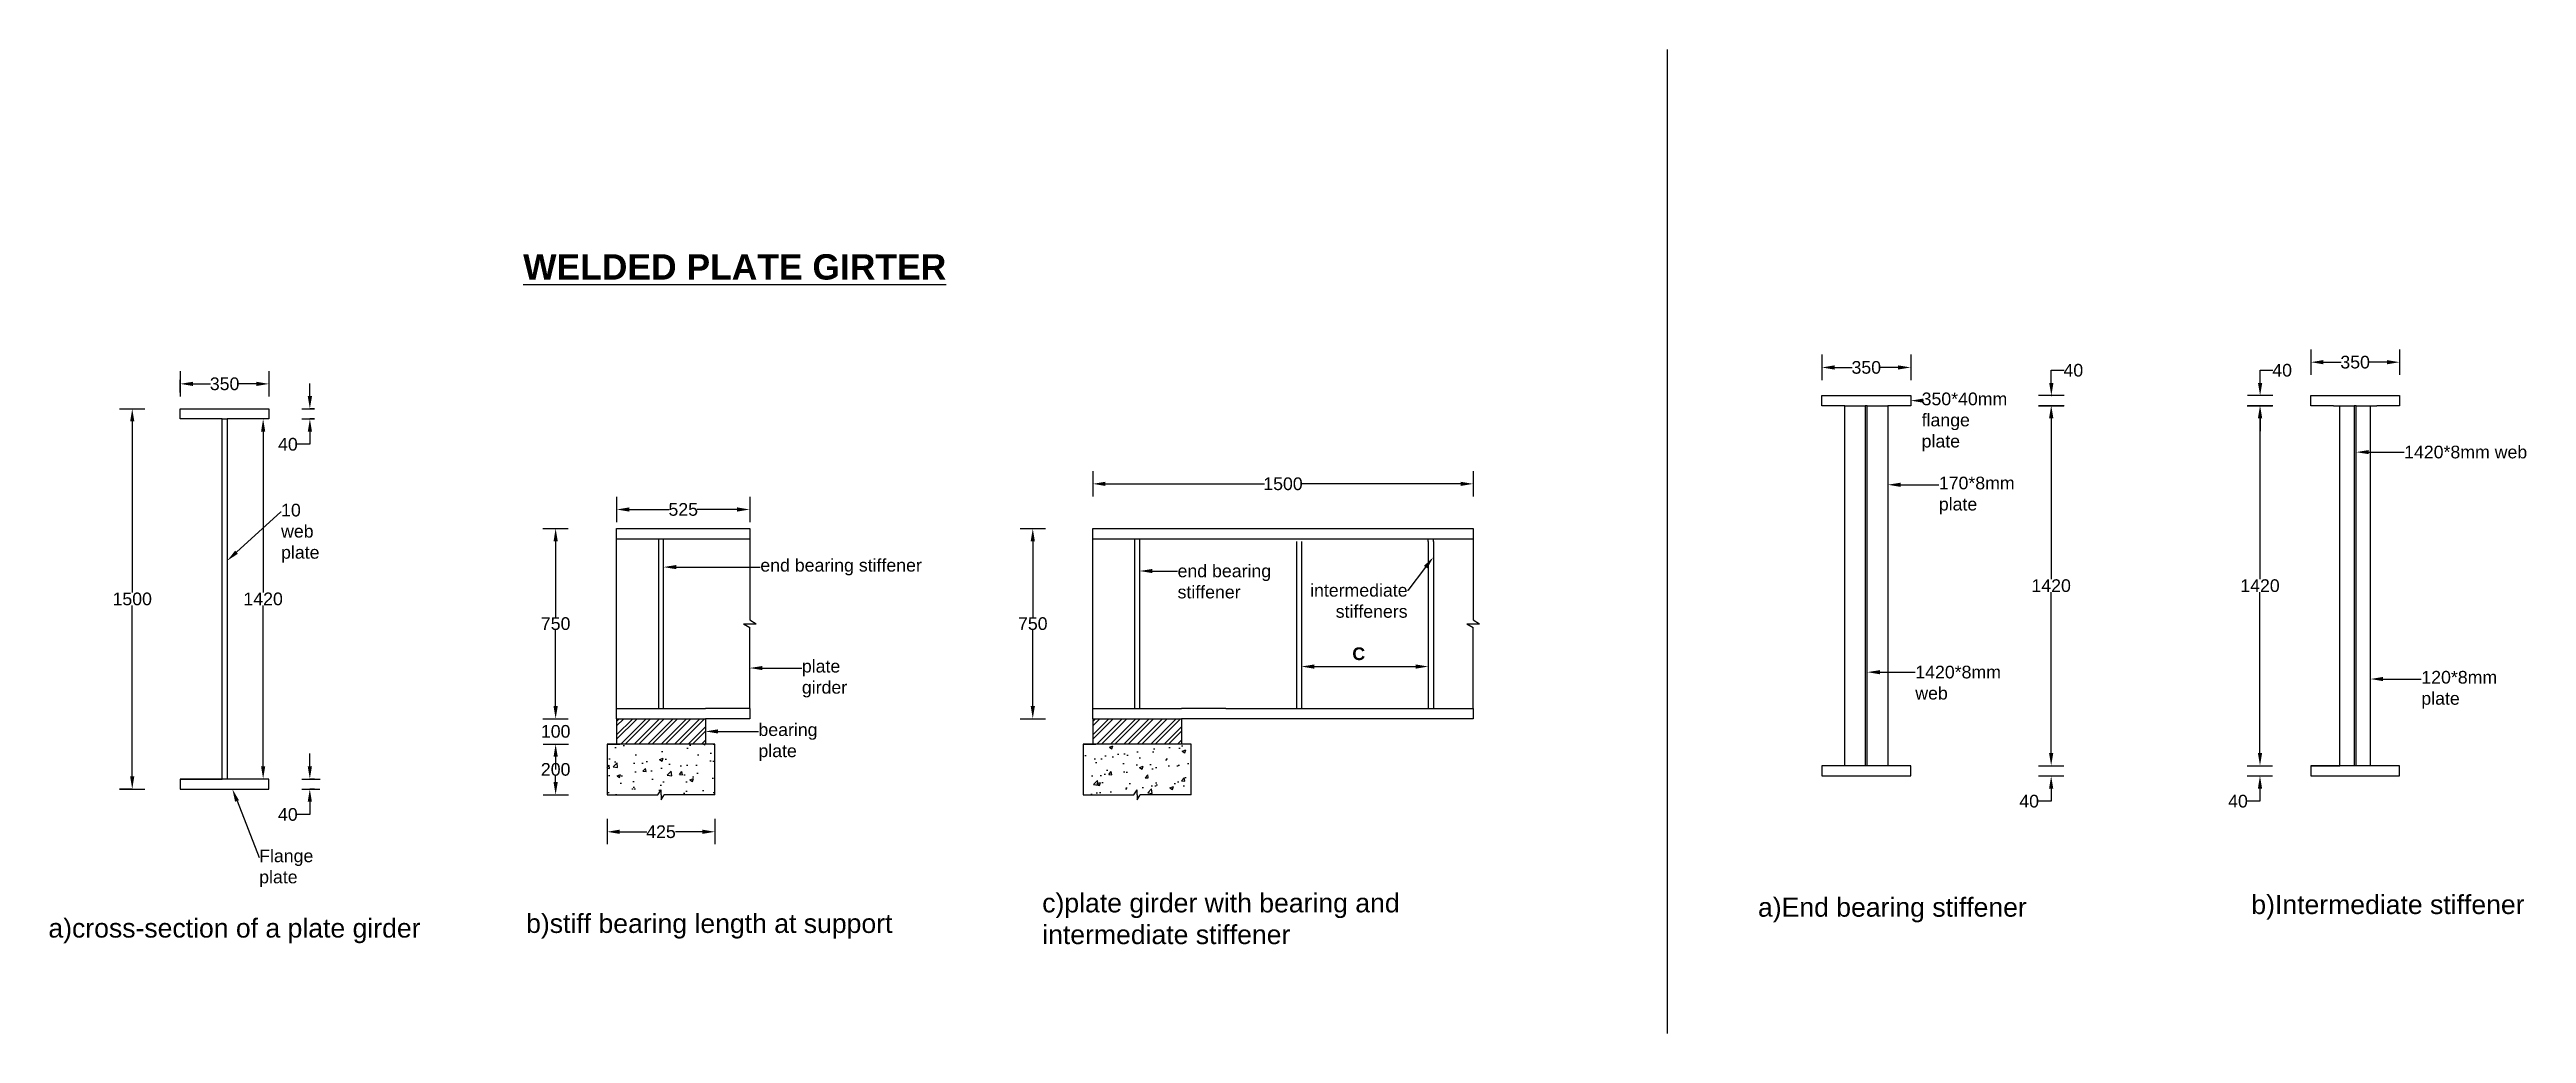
# Model space of a CAD drawing. Header units: millimetres. Extents: x 1171 to 10938, y 771 to 4652.
import ezdxf
from ezdxf import colors
from ezdxf.entities.mleader import LeaderData, LeaderLine
from ezdxf.math import Vec2, Vec3

# ---------------------------------------------------------------- set-up
doc = ezdxf.new("R2010")
doc.units = ezdxf.units.MM
doc.header["$MEASUREMENT"] = 0
doc.styles.get("Standard").update_dxf_attribs({"font": 'arial.ttf'})
doc.dimstyles.get("Standard").update_dxf_attribs({"dimtxt": 0.18, "dimasz": 0.18, "dimexe": 0.18, "dimexo": 0.0625, "dimgap": 0.09, "dimtad": 0, "dimtih": 1, "dimtoh": 1, "dimdec": 4, "dimzin": 0, "dimdsep": 46, "dimtxsty": 'Standard', "dimcen": 0.09, "dimadec": 0, "dimazin": 0, "dimtfac": 1, "dimtdec": 4, "dimtofl": 0, "dimtmove": 0, "dimatfit": 3, "dimfxl": 1, "dimtolj": 1, "dimtzin": 0, "dimarcsym": 0})

# ---------------------------------------------------------------- blocks, each defined once
blk = doc.blocks.new('*D1')
at = {"color": 0, "lineweight": -2, "transparency": 16777216}
for p, q in [((1686.5, 3333.2), (1686.5, 3333.3)), ((1736.5, 3333.1), (1806.3, 3333.1)), ((1986.5, 3333.1), (1916.8, 3333.1)), ((2036.5, 3333.2), (2036.5, 3333.3))]:
    blk.add_line(p, q, dxfattribs=at)
at = {"color": 0, "transparency": 16777216}
for points in [[(1736.5, 3341.4), (1736.5, 3324.8), (1686.5, 3333.1)], [(1986.5, 3341.4), (1986.5, 3324.8), (2036.5, 3333.1)]]:
    blk.add_solid(points, dxfattribs=at)
at = {"layer": 'Defpoints', "color": 0, "transparency": 16777216}
for p in [(1686.5, 3333.1), (2036.5, 3333.1), (2036.5, 3333.1)]:
    blk.add_point(p, dxfattribs=at)
at = {"color": 0, "transparency": 16777216, "insert": (1861.5, 3333.1), "char_height": 50, "attachment_point": 5}
blk.add_mtext('\\A1;350', dxfattribs=at)
blk = doc.blocks.new('*D2')
at = {"color": 0, "lineweight": -2, "transparency": 16777216}
for p, q in [((2197.7, 3284.7), (2197.7, 3334.7)), ((2216.1, 3234.7), (2197.5, 3234.7)), ((2216.1, 3194.7), (2197.5, 3194.7)), ((2197.7, 3144.7), (2197.7, 3094.7)), ((2197.7, 3094.7), (2147.7, 3094.7))]:
    blk.add_line(p, q, dxfattribs=at)
at = {"color": 0, "transparency": 16777216}
for points in [[(2189.4, 3284.7), (2206.1, 3284.7), (2197.7, 3234.7)], [(2189.4, 3144.7), (2206.1, 3144.7), (2197.7, 3194.7)]]:
    blk.add_solid(points, dxfattribs=at)
at = {"layer": 'Defpoints', "color": 0, "transparency": 16777216}
for p in [(2216.2, 3234.7), (2197.7, 3194.7), (2216.2, 3194.7)]:
    blk.add_point(p, dxfattribs=at)
at = {"color": 0, "transparency": 16777216, "insert": (2111, 3094.7), "char_height": 50, "attachment_point": 5}
blk.add_mtext('\\A1;40', dxfattribs=at)
blk = doc.blocks.new('*D3')
at = {"color": 0, "lineweight": -2, "transparency": 16777216}
for p, q in [((2036.5, 3194.7), (2013.2, 3194.7)), ((2013.4, 3144.7), (2013.4, 2510.3)), ((2013.4, 1824.7), (2013.4, 2459.1)), ((2036.5, 1774.7), (2013.2, 1774.7))]:
    blk.add_line(p, q, dxfattribs=at)
at = {"color": 0, "transparency": 16777216}
for points in [[(2005.1, 3144.7), (2021.7, 3144.7), (2013.4, 3194.7)], [(2005.1, 1824.7), (2021.7, 1824.7), (2013.4, 1774.7)]]:
    blk.add_solid(points, dxfattribs=at)
at = {"layer": 'Defpoints', "color": 0, "transparency": 16777216}
for p in [(2036.5, 3194.7), (2013.4, 1774.7), (2036.5, 1774.7)]:
    blk.add_point(p, dxfattribs=at)
at = {"color": 0, "transparency": 16777216, "insert": (2013.4, 2484.7), "char_height": 50, "attachment_point": 5}
blk.add_mtext('\\A1;1420', dxfattribs=at)
blk = doc.blocks.new('*D4')
at = {"color": 0, "lineweight": -2, "transparency": 16777216}
for p, q in [((1497.1, 3234.7), (1497, 3234.7)), ((1497.2, 3184.7), (1497.2, 2510.3)), ((1497.2, 1784.7), (1497.2, 2459.1)), ((1497.1, 1734.7), (1497, 1734.7))]:
    blk.add_line(p, q, dxfattribs=at)
at = {"color": 0, "transparency": 16777216}
for points in [[(1488.9, 3184.7), (1505.5, 3184.7), (1497.2, 3234.7)], [(1488.9, 1784.7), (1505.5, 1784.7), (1497.2, 1734.7)]]:
    blk.add_solid(points, dxfattribs=at)
at = {"layer": 'Defpoints', "color": 0, "transparency": 16777216}
for p in [(1497.2, 3234.7), (1497.2, 1734.7), (1497.2, 1734.7)]:
    blk.add_point(p, dxfattribs=at)
at = {"color": 0, "transparency": 16777216, "insert": (1497.2, 2484.7), "char_height": 50, "attachment_point": 5}
blk.add_mtext('\\A1;1500', dxfattribs=at)
blk = doc.blocks.new('*D5')
at = {"color": 0, "lineweight": -2, "transparency": 16777216}
for p, q in [((2197.5, 1824.7), (2197.5, 1874.7)), ((2215.9, 1774.7), (2197.3, 1774.7)), ((2215.9, 1734.7), (2197.3, 1734.7)), ((2197.5, 1684.7), (2197.5, 1634.7)), ((2197.5, 1634.7), (2147.5, 1634.7))]:
    blk.add_line(p, q, dxfattribs=at)
at = {"color": 0, "transparency": 16777216}
for points in [[(2189.1, 1824.7), (2205.8, 1824.7), (2197.5, 1774.7)], [(2189.1, 1684.7), (2205.8, 1684.7), (2197.5, 1734.7)]]:
    blk.add_solid(points, dxfattribs=at)
at = {"layer": 'Defpoints', "color": 0, "transparency": 16777216}
for p in [(2215.9, 1774.7), (2197.5, 1734.7), (2215.9, 1734.7)]:
    blk.add_point(p, dxfattribs=at)
at = {"color": 0, "transparency": 16777216, "insert": (2110.7, 1634.7), "char_height": 50, "attachment_point": 5}
blk.add_mtext('\\A1;40', dxfattribs=at)
blk = doc.blocks.new('*D6')
at = {"color": 0, "lineweight": -2, "transparency": 16777216}
for p, q in [((3407.3, 2837.7), (3407.3, 2837.8)), ((3457.3, 2837.6), (3614.3, 2837.6)), ((3882.3, 2837.6), (3725.3, 2837.6)), ((3932.3, 2837.7), (3932.3, 2837.8))]:
    blk.add_line(p, q, dxfattribs=at)
at = {"color": 0, "transparency": 16777216}
for points in [[(3457.3, 2846), (3457.3, 2829.3), (3407.3, 2837.6)], [(3882.3, 2846), (3882.3, 2829.3), (3932.3, 2837.6)]]:
    blk.add_solid(points, dxfattribs=at)
at = {"layer": 'Defpoints', "color": 0, "transparency": 16777216}
for p in [(3407.3, 2837.6), (3407.3, 2837.6), (3932.3, 2837.6)]:
    blk.add_point(p, dxfattribs=at)
at = {"color": 0, "transparency": 16777216, "insert": (3669.8, 2837.6), "char_height": 50, "attachment_point": 5}
blk.add_mtext('\\A1;525', dxfattribs=at)
blk = doc.blocks.new('*D7')
at = {"color": 0, "lineweight": -2, "transparency": 16777216}
for p, q in [((3166.8, 2762.3), (3166.7, 2762.3)), ((3166.8, 2712.3), (3166.8, 2412.9)), ((3166.8, 2062.3), (3166.8, 2361.7)), ((3166.8, 2012.3), (3166.7, 2012.3))]:
    blk.add_line(p, q, dxfattribs=at)
at = {"color": 0, "transparency": 16777216}
for points in [[(3158.5, 2712.3), (3175.2, 2712.3), (3166.8, 2762.3)], [(3158.5, 2062.3), (3175.2, 2062.3), (3166.8, 2012.3)]]:
    blk.add_solid(points, dxfattribs=at)
at = {"layer": 'Defpoints', "color": 0, "transparency": 16777216}
for p in [(3166.8, 2762.3), (3166.8, 2012.3), (3166.8, 2012.3)]:
    blk.add_point(p, dxfattribs=at)
at = {"color": 0, "transparency": 16777216, "insert": (3166.8, 2387.3), "char_height": 50, "attachment_point": 5}
blk.add_mtext('\\A1;750', dxfattribs=at)
blk = doc.blocks.new('*D9')
at = {"color": 0, "lineweight": -2, "transparency": 16777216}
for p, q in [((3166.8, 1862.3), (3166.8, 1837.9)), ((3166.9, 1912.3), (3167, 1912.3)), ((3166.8, 1762.3), (3166.8, 1786.7)), ((3166.9, 1712.3), (3167, 1712.3))]:
    blk.add_line(p, q, dxfattribs=at)
at = {"color": 0, "transparency": 16777216}
for points in [[(3158.5, 1862.3), (3175.2, 1862.3), (3166.8, 1912.3)], [(3158.5, 1762.3), (3175.2, 1762.3), (3166.8, 1712.3)]]:
    blk.add_solid(points, dxfattribs=at)
at = {"layer": 'Defpoints', "color": 0, "transparency": 16777216}
for p in [(3166.8, 1912.3), (3166.8, 1712.3), (3166.8, 1712.3)]:
    blk.add_point(p, dxfattribs=at)
at = {"color": 0, "transparency": 16777216, "insert": (3166.8, 1812.3), "char_height": 50, "attachment_point": 5}
blk.add_mtext('\\A1;200', dxfattribs=at)
blk = doc.blocks.new('*D10')
at = {"color": 0, "lineweight": -2, "transparency": 16777216}
for p, q in [((3369.8, 1566.6), (3369.8, 1566.7)), ((3419.8, 1566.5), (3525.8, 1566.5)), ((3744.8, 1566.5), (3638.8, 1566.5)), ((3794.8, 1566.6), (3794.8, 1566.7))]:
    blk.add_line(p, q, dxfattribs=at)
at = {"color": 0, "transparency": 16777216}
for points in [[(3419.8, 1574.9), (3419.8, 1558.2), (3369.8, 1566.5)], [(3744.8, 1574.9), (3744.8, 1558.2), (3794.8, 1566.5)]]:
    blk.add_solid(points, dxfattribs=at)
at = {"layer": 'Defpoints', "color": 0, "transparency": 16777216}
for p in [(3369.8, 1566.5), (3794.8, 1566.5), (3794.8, 1566.5)]:
    blk.add_point(p, dxfattribs=at)
at = {"color": 0, "transparency": 16777216, "insert": (3582.3, 1566.5), "char_height": 50, "attachment_point": 5}
blk.add_mtext('\\A1;425', dxfattribs=at)
blk = doc.blocks.new('*D11')
at = {"color": 0, "lineweight": -2, "transparency": 16777216}
for p, q in [((3166.8, 2062.3), (3166.8, 2112.3)), ((3166.8, 2012.3), (3166.7, 2012.3)), ((3166.8, 1912.3), (3166.7, 1912.3)), ((3166.8, 1862.3), (3166.8, 1812.3))]:
    blk.add_line(p, q, dxfattribs=at)
at = {"color": 0, "transparency": 16777216}
for points in [[(3158.5, 2062.3), (3175.2, 2062.3), (3166.8, 2012.3)], [(3158.5, 1862.3), (3175.2, 1862.3), (3166.8, 1912.3)]]:
    blk.add_solid(points, dxfattribs=at)
at = {"layer": 'Defpoints', "color": 0, "transparency": 16777216}
for p in [(3166.8, 2012.3), (3166.8, 1912.3), (3166.8, 1912.3)]:
    blk.add_point(p, dxfattribs=at)
at = {"color": 0, "transparency": 16777216, "insert": (3166.8, 1962.3), "char_height": 50, "attachment_point": 5}
blk.add_mtext('\\A1;100', dxfattribs=at)
blk = doc.blocks.new('*D12')
at = {"color": 0, "lineweight": -2, "transparency": 16777216}
for p, q in [((6107.8, 2218.2), (6107.8, 2218.3)), ((6157.8, 2218.2), (6557.8, 2218.2)), ((6607.8, 2218.2), (6607.8, 2218.3))]:
    blk.add_line(p, q, dxfattribs=at)
at = {"color": 0, "transparency": 16777216}
for points in [[(6157.8, 2226.5), (6157.8, 2209.8), (6107.8, 2218.2)], [(6557.8, 2226.5), (6557.8, 2209.8), (6607.8, 2218.2)]]:
    blk.add_solid(points, dxfattribs=at)
at = {"layer": 'Defpoints', "color": 0, "transparency": 16777216}
for p in [(6107.8, 2218.2), (6607.8, 2218.2), (6607.8, 2218.2)]:
    blk.add_point(p, dxfattribs=at)
at = {"color": 0, "transparency": 16777216, "insert": (6357.8, 2218.3), "char_height": 0.1, "attachment_point": 5}
blk.add_mtext('\\A1;500', dxfattribs=at)
blk = doc.blocks.new('*D13')
at = {"color": 0, "lineweight": -2, "transparency": 16777216}
for p, q in [((5284.8, 2938.8), (5284.8, 2938.9)), ((5334.8, 2938.8), (5962.4, 2938.8)), ((6734.8, 2938.8), (6107.1, 2938.8)), ((6784.8, 2938.8), (6784.8, 2938.9))]:
    blk.add_line(p, q, dxfattribs=at)
at = {"color": 0, "transparency": 16777216}
for points in [[(5334.8, 2947.1), (5334.8, 2930.4), (5284.8, 2938.8)], [(6734.8, 2947.1), (6734.8, 2930.4), (6784.8, 2938.8)]]:
    blk.add_solid(points, dxfattribs=at)
at = {"layer": 'Defpoints', "color": 0, "transparency": 16777216}
for p in [(5284.8, 2938.8), (6784.8, 2938.8), (6784.8, 2938.8)]:
    blk.add_point(p, dxfattribs=at)
at = {"color": 0, "transparency": 16777216, "insert": (6034.8, 2938.8), "char_height": 50, "attachment_point": 5}
blk.add_mtext('\\A1;1500', dxfattribs=at)
blk = doc.blocks.new('*D14')
at = {"color": 0, "lineweight": -2, "transparency": 16777216}
for p, q in [((5048.3, 2762.3), (5048.4, 2762.3)), ((5048.2, 2712.3), (5048.2, 2412.9)), ((5048.2, 2062.3), (5048.2, 2361.7)), ((5048.3, 2012.3), (5048.4, 2012.3))]:
    blk.add_line(p, q, dxfattribs=at)
at = {"color": 0, "transparency": 16777216}
for points in [[(5039.9, 2712.3), (5056.6, 2712.3), (5048.2, 2762.3)], [(5039.9, 2062.3), (5056.6, 2062.3), (5048.2, 2012.3)]]:
    blk.add_solid(points, dxfattribs=at)
at = {"layer": 'Defpoints', "color": 0, "transparency": 16777216}
for p in [(5048.2, 2762.3), (5048.2, 2012.3), (5048.2, 2012.3)]:
    blk.add_point(p, dxfattribs=at)
at = {"color": 0, "transparency": 16777216, "insert": (5048.2, 2387.3), "char_height": 50, "attachment_point": 5}
blk.add_mtext('\\A1;750', dxfattribs=at)
blk = doc.blocks.new('*D16')
at = {"color": 0, "lineweight": -2, "transparency": 16777216}
for p, q in [((8159.9, 3397.8), (8159.9, 3398)), ((8209.9, 3397.8), (8279.7, 3397.8)), ((8459.9, 3397.8), (8390.1, 3397.8)), ((8509.9, 3397.8), (8509.9, 3398))]:
    blk.add_line(p, q, dxfattribs=at)
at = {"color": 0, "transparency": 16777216}
for points in [[(8209.9, 3406.1), (8209.9, 3389.5), (8159.9, 3397.8)], [(8459.9, 3406.1), (8459.9, 3389.5), (8509.9, 3397.8)]]:
    blk.add_solid(points, dxfattribs=at)
at = {"layer": 'Defpoints', "color": 0, "transparency": 16777216}
for p in [(8159.9, 3397.8), (8509.9, 3397.8), (8509.9, 3397.8)]:
    blk.add_point(p, dxfattribs=at)
at = {"color": 0, "transparency": 16777216, "insert": (8334.9, 3397.8), "char_height": 50, "attachment_point": 5}
blk.add_mtext('\\A1;350', dxfattribs=at)
blk = doc.blocks.new('*D17')
at = {"color": 0, "lineweight": -2, "transparency": 16777216}
for p, q in [((9887.4, 3247), (9887.5, 3247)), ((9887.3, 3197), (9887.3, 2562.6)), ((9887.3, 1877), (9887.3, 2511.3)), ((9887.4, 1827), (9887.5, 1827))]:
    blk.add_line(p, q, dxfattribs=at)
at = {"color": 0, "transparency": 16777216}
for points in [[(9879, 3197), (9895.6, 3197), (9887.3, 3247)], [(9879, 1877), (9895.6, 1877), (9887.3, 1827)]]:
    blk.add_solid(points, dxfattribs=at)
at = {"layer": 'Defpoints', "color": 0, "transparency": 16777216}
for p in [(9887.3, 3247), (9887.3, 1827), (9887.3, 1827)]:
    blk.add_point(p, dxfattribs=at)
at = {"color": 0, "transparency": 16777216, "insert": (9887.3, 2537), "char_height": 50, "attachment_point": 5}
blk.add_mtext('\\A1;1420', dxfattribs=at)
blk = doc.blocks.new('*D18')
at = {"color": 0, "lineweight": -2, "transparency": 16777216}
for p, q in [((9887.3, 1877), (9887.3, 1927)), ((9887.4, 1827), (9887.5, 1827)), ((9887.4, 1787), (9887.5, 1787)), ((9887.3, 1687), (9837.3, 1687)), ((9887.3, 1737), (9887.3, 1687))]:
    blk.add_line(p, q, dxfattribs=at)
at = {"color": 0, "transparency": 16777216}
for points in [[(9879, 1877), (9895.6, 1877), (9887.3, 1827)], [(9879, 1737), (9895.6, 1737), (9887.3, 1787)]]:
    blk.add_solid(points, dxfattribs=at)
at = {"layer": 'Defpoints', "color": 0, "transparency": 16777216}
for p in [(9887.3, 1827), (9887.3, 1787), (9887.3, 1787)]:
    blk.add_point(p, dxfattribs=at)
at = {"color": 0, "transparency": 16777216, "insert": (9800.5, 1687), "char_height": 50, "attachment_point": 5}
blk.add_mtext('\\A1;40', dxfattribs=at)
blk = doc.blocks.new('*D19')
at = {"color": 0, "lineweight": -2, "transparency": 16777216}
for p, q in [((10087.5, 3418.7), (10087.5, 3418.8)), ((10137.5, 3418.6), (10207.3, 3418.6)), ((10387.5, 3418.6), (10317.7, 3418.6)), ((10437.5, 3418.7), (10437.5, 3418.8))]:
    blk.add_line(p, q, dxfattribs=at)
at = {"color": 0, "transparency": 16777216}
for points in [[(10137.5, 3427), (10137.5, 3410.3), (10087.5, 3418.6)], [(10387.5, 3427), (10387.5, 3410.3), (10437.5, 3418.6)]]:
    blk.add_solid(points, dxfattribs=at)
at = {"layer": 'Defpoints', "color": 0, "transparency": 16777216}
for p in [(10087.5, 3418.6), (10437.5, 3418.6), (10437.5, 3418.6)]:
    blk.add_point(p, dxfattribs=at)
at = {"color": 0, "transparency": 16777216, "insert": (10262.5, 3418.6), "char_height": 50, "attachment_point": 5}
blk.add_mtext('\\A1;350', dxfattribs=at)
blk = doc.blocks.new('*D20')
at = {"color": 0, "lineweight": -2, "transparency": 16777216}
for p, q in [((9887.9, 3336.6), (9887.9, 3386.6)), ((9887.9, 3386.6), (9937.9, 3386.6)), ((9887.8, 3286.6), (9887.7, 3286.6)), ((9887.8, 3246.6), (9887.7, 3246.6)), ((9887.9, 3196.6), (9887.9, 3146.6))]:
    blk.add_line(p, q, dxfattribs=at)
at = {"color": 0, "transparency": 16777216}
for points in [[(9879.5, 3336.6), (9896.2, 3336.6), (9887.9, 3286.6)], [(9879.5, 3196.6), (9896.2, 3196.6), (9887.9, 3246.6)]]:
    blk.add_solid(points, dxfattribs=at)
at = {"layer": 'Defpoints', "color": 0, "transparency": 16777216}
for p in [(9887.9, 3286.6), (9887.9, 3286.6), (9887.9, 3246.6)]:
    blk.add_point(p, dxfattribs=at)
at = {"color": 0, "transparency": 16777216, "insert": (9974.7, 3386.6), "char_height": 50, "attachment_point": 5}
blk.add_mtext('\\A1;40', dxfattribs=at)
blk = doc.blocks.new('*D22')
at = {"color": 0, "lineweight": -2, "transparency": 16777216}
for p, q in [((9064, 3247), (9064.1, 3247)), ((9063.9, 3197), (9063.9, 2562.6)), ((9063.9, 1877), (9063.9, 2511.3)), ((9064, 1827), (9064.1, 1827))]:
    blk.add_line(p, q, dxfattribs=at)
at = {"color": 0, "transparency": 16777216}
for points in [[(9055.6, 3197), (9072.2, 3197), (9063.9, 3247)], [(9055.6, 1877), (9072.2, 1877), (9063.9, 1827)]]:
    blk.add_solid(points, dxfattribs=at)
at = {"layer": 'Defpoints', "color": 0, "transparency": 16777216}
for p in [(9063.9, 3247), (9063.9, 1827), (9063.9, 1827)]:
    blk.add_point(p, dxfattribs=at)
at = {"color": 0, "transparency": 16777216, "insert": (9063.9, 2537), "char_height": 50, "attachment_point": 5}
blk.add_mtext('\\A1;1420', dxfattribs=at)
blk = doc.blocks.new('*D23')
at = {"color": 0, "lineweight": -2, "transparency": 16777216}
for p, q in [((9063.9, 1877), (9063.9, 1927)), ((9064, 1827), (9064.1, 1827)), ((9064, 1787), (9064.1, 1787)), ((9063.9, 1687), (9013.9, 1687)), ((9063.9, 1737), (9063.9, 1687))]:
    blk.add_line(p, q, dxfattribs=at)
at = {"color": 0, "transparency": 16777216}
for points in [[(9055.6, 1877), (9072.2, 1877), (9063.9, 1827)], [(9055.6, 1737), (9072.2, 1737), (9063.9, 1787)]]:
    blk.add_solid(points, dxfattribs=at)
at = {"layer": 'Defpoints', "color": 0, "transparency": 16777216}
for p in [(9063.9, 1827), (9063.9, 1787), (9063.9, 1787)]:
    blk.add_point(p, dxfattribs=at)
at = {"color": 0, "transparency": 16777216, "insert": (8977.1, 1687), "char_height": 50, "attachment_point": 5}
blk.add_mtext('\\A1;40', dxfattribs=at)
blk = doc.blocks.new('*D21')
at = {"color": 0, "lineweight": -2, "transparency": 16777216}
for p, q in [((9064.5, 3336.6), (9064.5, 3386.6)), ((9064.5, 3386.6), (9114.5, 3386.6)), ((9064.4, 3246.6), (9064.3, 3246.6)), ((9064.5, 3286.6), (9064.6, 3286.6)), ((9064.5, 3196.6), (9064.5, 3146.6))]:
    blk.add_line(p, q, dxfattribs=at)
at = {"color": 0, "transparency": 16777216}
for points in [[(9056.1, 3336.6), (9072.8, 3336.6), (9064.5, 3286.6)], [(9056.1, 3196.6), (9072.8, 3196.6), (9064.5, 3246.6)]]:
    blk.add_solid(points, dxfattribs=at)
at = {"layer": 'Defpoints', "color": 0, "transparency": 16777216}
for p in [(9064.5, 3286.6), (9064.5, 3286.6), (9064.5, 3246.6)]:
    blk.add_point(p, dxfattribs=at)
at = {"color": 0, "transparency": 16777216, "insert": (9151.3, 3386.6), "char_height": 50, "attachment_point": 5}
blk.add_mtext('\\A1;40', dxfattribs=at)

msp = doc.modelspace()

# ---------------------------------------------------------------- hatches: boundary and pattern name
h = msp.add_hatch()
h.set_pattern_fill('ANSI32', color=256, scale=100)
h.set_pattern_definition([(45, (1603.51, 1152.8), (-26.5165, 26.5165), []), (45, (1621.187, 1152.8), (-26.5165, 26.5165), [])])
h.paths.add_polyline_path([(3407.3, 2012.3), (3407.3, 1912.3), (3757.3, 1912.3), (3757.3, 2012.3)])
h = msp.add_hatch()
h.set_pattern_fill('ANSI32', color=256, scale=100)
h.set_pattern_definition([(45, (3480.97, 1152.8), (-26.5165, 26.5165), []), (45, (3498.65, 1152.8), (-26.5165, 26.5165), [])])
h.paths.add_polyline_path([(5284.8, 2012.3), (5284.8, 1912.3), (5634.8, 1912.3), (5634.8, 2012.3)])
h = msp.add_hatch()
h.set_pattern_fill('AR-CONC', color=256, scale=20)
h.set_pattern_definition([(50, (456.72, 0), (143.452, -12.5504), [15, -165]), (355, (456.72, 0), (-27.7503, 150.4384), [12, -132]), (100.4514, (468.67, -1.05), (115.7018, 137.888), [12.748, -140.2284]), (46.1842, (456.72, 40), (213.448, -33.104), [22.5, -247.5]), (96.6356, (474.5, 37.24), (186.932, 194.824), [19.122, -210.343]), (351.184, (456.72, 40), (186.932, 194.824), [18, -198]), (21, (476.72, 30), (119.3814, -80.5238), [15, -165]), (326, (476.72, 30), (48.663, 145.03), [12, -132]), (71.4514, (486.67, 23.29), (168.0445, 64.5062), [12.748, -140.2284]), (37.5, (456.72, 0), (2.43197, 66.57877), [0, -130.4, 0, -134, 0, -132.5]), (7.5, (456.72, 0), (52.6139, 78.8823), [0, -76.4, 0, -127.4, 0, -50.5]), (327.5, (412.12, 0), (106.7645, -4.51097), [0, -50, 0, -156, 0, -207]), (317.5, (392.12, 0), (116.6372, 20.021), [0, -65, 0, -103.6, 0, -147])])
h.paths.add_polyline_path([(3369.8, 1912.3), (3369.8, 1712.3), (3569.8, 1712.3), (3582.3, 1732.3), (3582.3, 1712.3), (3582.3, 1692.3), (3594.8, 1712.3), (3794.8, 1712.3), (3794.8, 1912.3)])
h.paths.add_polyline_path([(5247.3, 1712.3), (5447.3, 1712.3), (5459.8, 1732.3), (5459.8, 1712.3), (5459.8, 1692.3), (5472.3, 1712.3), (5672.3, 1712.3), (5672.3, 1912.3), (5247.3, 1912.3)])

# ---------------------------------------------------------------- linework, layer by layer
for p, q in [((7550.1, 4651.8), (7550.1, 771.1)), ((8159.9, 3448.3), (8159.9, 3348.3)), ((8509.9, 3448.3), (8509.9, 3348.3)), ((10087.5, 3468.8), (10087.5, 3368.8)), ((10437.5, 3468.8), (10437.5, 3368.8)), ((1686.5, 3383.3), (1686.5, 3283.3)), ((1686.5, 3298.7), (1686.5, 3348.7)), ((2036.5, 3383.3), (2036.5, 3283.3)), ((1447.2, 3234.7), (1547.2, 3234.7)), ((1686.5, 3194.7), (1686.5, 3234.7)), ((1686.5, 3234.7), (2036.5, 3234.7)), ((2036.5, 3234.7), (2036.5, 3194.7)), ((2165.9, 3234.7), (2215.9, 3234.7)), ((8159.9, 3247), (8159.9, 3287)), ((8159.9, 3287), (8509.9, 3287)), ((8249.9, 3247), (8159.9, 3247)), ((8249.9, 1827), (8249.9, 3247)), ((8249.9, 3247), (8330.9, 3247)), ((8338.9, 3247), (8330.9, 3247)), ((8330.9, 3247), (8330.9, 1827)), ((8338.9, 1827), (8338.9, 3247)), ((8338.9, 3247), (8419.9, 3247)), ((8509.9, 3247), (8419.9, 3247)), ((8419.9, 3247), (8419.9, 1827)), ((8509.9, 3287), (8509.9, 3247)), ((9013.9, 3247), (9113.9, 3247)), ((9114.5, 3286.6), (9014.5, 3286.6)), ((9114.5, 3246.6), (9014.5, 3246.6)), ((9837.3, 3247), (9937.3, 3247)), ((9937.9, 3286.6), (9837.9, 3286.6)), ((9937.9, 3246.6), (9837.9, 3246.6)), ((10087.5, 3247), (10087.5, 3287)), ((10087.5, 3287), (10437.5, 3287)), ((10177.5, 3247), (10087.5, 3247)), ((10177.5, 3247), (10202.5, 3247)), ((10202.5, 3247), (10258.5, 3247)), ((10202.5, 1827), (10202.5, 3247)), ((10266.5, 3247), (10258.5, 3247)), ((10258.5, 3247), (10258.5, 1827)), ((10266.5, 1827), (10266.5, 3247)), ((10266.5, 3247), (10347.5, 3247)), ((10322.5, 1827), (10322.5, 3247)), ((10437.5, 3247), (10347.5, 3247)), ((10437.5, 3287), (10437.5, 3247)), ((1851.5, 3194.7), (1686.5, 3194.7)), ((1851.5, 1774.7), (1851.5, 3194.7)), ((1851.5, 3194.7), (1871.5, 3194.7)), ((2036.5, 3194.7), (1871.5, 3194.7)), ((1871.5, 3194.7), (1871.5, 1774.7)), ((2166.2, 3194.7), (2216.2, 3194.7)), ((5284.8, 2989.3), (5284.8, 2889.3)), ((6784.8, 2989.3), (6784.8, 2889.3)), ((3407.3, 2888.2), (3407.3, 2788.2)), ((3932.3, 2888.2), (3932.3, 2788.2)), ((3116.8, 2762.3), (3216.8, 2762.3)), ((3407.3, 2012.3), (3407.3, 2762.3)), ((3407.3, 2762.3), (3932.3, 2762.3)), ((3932.3, 2762.3), (3932.3, 2722.3)), ((3932.3, 2762.3), (3932.3, 2722.3)), ((4998.2, 2762.3), (5098.2, 2762.3)), ((5284.8, 2012.3), (5284.8, 2762.3)), ((5284.8, 2762.3), (6784.8, 2762.3)), ((6784.8, 2762.3), (6784.8, 2722.3)), ((3407.3, 2722.3), (3932.3, 2722.3)), ((3407.3, 2722.3), (3572.3, 2722.3)), ((3572.3, 2722.3), (3572.3, 2052.3)), ((3592.3, 2052.3), (3592.3, 2722.3)), ((3932.3, 2722.3), (3932.3, 2402.3)), ((5284.8, 2722.3), (5809.8, 2722.3)), ((5284.8, 2722.3), (5449.8, 2722.3)), ((5449.8, 2722.3), (5449.8, 2052.3)), ((5469.8, 2052.3), (5469.8, 2722.3)), ((5809.8, 2722.3), (6784.8, 2722.3)), ((6087.8, 2711.6), (6087.8, 2052.3)), ((6107.8, 2711.6), (6107.8, 2052.3)), ((6607.8, 2711.6), (6607.8, 2722.3)), ((6607.8, 2722.3), (6628, 2722.3)), ((6607.8, 2711.6), (6607.8, 2052.3)), ((6627.8, 2711.6), (6627.8, 2722.3)), ((6627.8, 2711.6), (6627.8, 2052.3)), ((6784.8, 2722.3), (6784.8, 2402.3)), ((3907.3, 2387.3), (3932.3, 2372.3)), ((3907.3, 2387.3), (3957.3, 2387.3)), ((3932.3, 2402.3), (3957.3, 2387.3)), ((3932.3, 2052.3), (3932.3, 2372.3)), ((3932.3, 2372.3), (3932.3, 2372.3)), ((6759.8, 2387.3), (6784.8, 2372.3)), ((6759.8, 2387.3), (6809.8, 2387.3)), ((6784.8, 2402.3), (6809.8, 2387.3)), ((6784.8, 2052.3), (6784.8, 2372.3)), ((3407.3, 2052.3), (3757.3, 2052.3)), ((3572.3, 2052.3), (3592.3, 2052.3)), ((3932.3, 2052.3), (3757.3, 2052.3)), ((3932.3, 2052.3), (3932.3, 2012.3)), ((5284.8, 2052.3), (5634.8, 2052.3)), ((5449.8, 2052.3), (5469.8, 2052.3)), ((5809.8, 2052.3), (5634.8, 2052.3)), ((5809.8, 2052.3), (6784.8, 2052.3)), ((6784.8, 2052.3), (6784.8, 2012.3)), ((3116.7, 2012.3), (3216.7, 2012.3)), ((3407.3, 2012.3), (3757.3, 2012.3)), ((3407.3, 2012.3), (3407.3, 1912.3)), ((3757.3, 2012.3), (3757.3, 1912.3)), ((3932.3, 2012.3), (3757.3, 2012.3)), ((4998.2, 2012.3), (5098.2, 2012.3)), ((5284.8, 2012.3), (5634.8, 2012.3)), ((5284.8, 2012.3), (5284.8, 1912.3)), ((5634.8, 2012.3), (5634.8, 1912.3)), ((5809.8, 2012.3), (5634.8, 2012.3)), ((6784.8, 2012.3), (5809.8, 2012.3)), ((3117, 1912.3), (3217, 1912.3)), ((3794.8, 1912.3), (3369.8, 1912.3)), ((3369.8, 1912.3), (3369.8, 1712.3)), ((3369.8, 1912.3), (3419.8, 1912.3)), ((3794.8, 1712.3), (3794.8, 1912.3)), ((5672.3, 1912.3), (5247.3, 1912.3)), ((5247.3, 1912.3), (5247.3, 1712.3)), ((5247.3, 1912.3), (5297.3, 1912.3)), ((5672.3, 1712.3), (5672.3, 1912.3)), ((2036.5, 1774.7), (1686.5, 1774.7)), ((1686.5, 1774.7), (1686.5, 1734.7)), ((1686.5, 1774.7), (1851.5, 1774.7)), ((2036.5, 1734.7), (2036.5, 1774.7)), ((2165.7, 1774.7), (2237.9, 1774.7)), ((8509.9, 1827), (8159.9, 1827)), ((8159.9, 1827), (8159.9, 1787)), ((8159.9, 1787), (8509.9, 1787)), ((8509.9, 1787), (8509.9, 1827)), ((9013.9, 1827), (9113.9, 1827)), ((9013.9, 1787), (9113.9, 1787)), ((9837.3, 1827), (9937.3, 1827)), ((9837.3, 1787), (9937.3, 1787)), ((10437.5, 1827), (10087.5, 1827)), ((10087.5, 1827), (10087.5, 1787)), ((10087.5, 1827), (10202.5, 1827)), ((10087.5, 1787), (10437.5, 1787)), ((10437.5, 1827), (10356.5, 1827)), ((10437.5, 1787), (10437.5, 1827)), ((1497.2, 1734.7), (1447.2, 1734.7)), ((1447.2, 1734.7), (1547.2, 1734.7)), ((1686.5, 1734.7), (2036.5, 1734.7)), ((2165.7, 1734.7), (2237.4, 1734.7)), ((3117, 1712.3), (3217, 1712.3)), ((3369.8, 1712.3), (3569.8, 1712.3)), ((3569.8, 1712.3), (3582.3, 1732.3)), ((3582.3, 1712.3), (3582.3, 1732.3)), ((3582.3, 1712.3), (3582.3, 1692.3)), ((3582.3, 1692.3), (3594.8, 1712.3)), ((3794.8, 1712.3), (3594.8, 1712.3)), ((5247.3, 1712.3), (5447.3, 1712.3)), ((5447.3, 1712.3), (5459.8, 1732.3)), ((5459.8, 1712.3), (5459.8, 1732.3)), ((5459.8, 1712.3), (5459.8, 1692.3)), ((5459.8, 1692.3), (5472.3, 1712.3)), ((5672.3, 1712.3), (5472.3, 1712.3)), ((3369.8, 1617.1), (3369.8, 1517.1)), ((3794.8, 1617.1), (3794.8, 1517.1))]:
    msp.add_line(p, q)

# ---------------------------------------------------------------- texts
at = {"attachment_point": 1}
for s, width, insert, char_height in [('{\\fArial|b1|i0|c0|p34;\\LWELDED PLATE GIRTER}', 5464.96, (3038.6, 3844.4), 100), ('{\\fArial|b1|i0|c0|p34;C}', 181.526, (6308.3, 2293.7), 50), ('c)plate girder with bearing and intermediate stiffener', 1748.569, (5085.5, 1323.6), 75), ('a)End bearing stiffener', 1492.877, (7907.9, 1306.6), 75), ('\\pxt30;b)Intermediate stiffener', 1248.324, (9853.3, 1317.1), 75), ('a)cross-section of a plate girder ', 3309.032, (1166.7, 1224.3), 75), ('b)stiff bearing length at support ', 2310.243, (3050.5, 1242.6), 75)]:
    msp.add_mtext_dynamic_manual_height_columns(s, width=width, gutter_width=1, heights=[0], dxfattribs=dict(at, insert=insert, char_height=char_height))

# ---------------------------------------------------------------- dimensions: what is measured, and where the dimension line sits
for base, p1, p2, picture, middle in [((8509.9, 3397.8), (8159.9, 3397.8), (8509.9, 3397.8), '*D16', (8334.9, 3397.8)), ((10437.5, 3418.6), (10087.5, 3418.6), (10437.5, 3418.6), '*D19', (10262.5, 3418.6))]:
    dim = msp.add_linear_dim(base=base, p1=p1, p2=p2, dimstyle='Standard', override={"dimtxt": 50, "dimasz": 50, "dimdec": 0})
    dim.commit()
    dim.dimension.update_dxf_attribs({"geometry": picture, "text_midpoint": middle, "dimtype": 160})
for base, p1, p2, angle, picture, middle in [((9064.5, 3286.6), (9064.5, 3246.6), (9064.5, 3286.6), 270, '*D21', (9151.3, 3386.6)), ((9063.9, 1827), (9063.9, 3247), (9063.9, 1827), 90, '*D22', (9063.9, 2537)), ((9887.3, 1827), (9887.3, 3247), (9887.3, 1827), 90, '*D17', (9887.3, 2537)), ((5048.2, 2012.3), (5048.2, 2762.3), (5048.2, 2012.3), 90, '*D14', (5048.2, 2387.3)), ((3166.8, 1712.3), (3166.8, 1912.3), (3166.8, 1712.3), 90, '*D9', (3166.8, 1812.3)), ((9063.9, 1787), (9063.9, 1827), (9063.9, 1787), 90, '*D23', (8977.1, 1687)), ((9887.3, 1787), (9887.3, 1827), (9887.3, 1787), 90, '*D18', (9800.5, 1687))]:
    dim = msp.add_linear_dim(base=base, p1=p1, p2=p2, angle=angle, dimstyle='Standard', override={"dimtxt": 50, "dimasz": 50, "dimdec": 0})
    dim.commit()
    dim.dimension.update_dxf_attribs({"geometry": picture, "text_midpoint": middle})
for base, p1, p2, angle, override, picture, middle in [((9887.9, 3286.6), (9887.9, 3246.6), (9887.9, 3286.6), 270, {"dimtxt": 50, "dimasz": 50, "dimdec": 0}, '*D20', (9974.7, 3386.6)), ((2197.7, 3194.7), (2216.2, 3234.7), (2216.2, 3194.7), 90, {"dimtxt": 50, "dimasz": 50, "dimgap": 0, "dimdec": 0, "dimtxsty": 'Standard'}, '*D2', (2111, 3094.7)), ((1497.2, 1734.7), (1497.2, 3234.7), (1497.2, 1734.7), 90, {"dimtxt": 50, "dimasz": 50, "dimdec": 0}, '*D4', (1497.2, 2484.7)), ((2013.4, 1774.7), (2036.5, 3194.7), (2036.5, 1774.7), 90, {"dimtxt": 50, "dimasz": 50, "dimdec": 0}, '*D3', (2013.4, 2484.7)), ((3166.8, 2012.3), (3166.8, 2762.3), (3166.8, 2012.3), 90, {"dimtxt": 50, "dimasz": 50, "dimdec": 0}, '*D7', (3166.8, 2387.3)), ((3166.8, 1912.3), (3166.8, 2012.3), (3166.8, 1912.3), 90, {"dimtxt": 50, "dimasz": 50, "dimdec": 0}, '*D11', (3166.8, 1962.3)), ((2197.5, 1734.7), (2215.9, 1774.7), (2215.9, 1734.7), 90, {"dimtxt": 50, "dimasz": 50, "dimgap": 0, "dimdec": 0, "dimtxsty": 'Standard'}, '*D5', (2110.7, 1634.7))]:
    dim = msp.add_linear_dim(base=base, p1=p1, p2=p2, angle=angle, dimstyle='Standard', override=override)
    dim.commit()
    dim.dimension.update_dxf_attribs({"geometry": picture, "text_midpoint": middle, "dimtype": 160})
for base, p1, p2, override, picture, middle in [((2036.5, 3333.1), (1686.5, 3333.1), (2036.5, 3333.1), {"dimtxt": 50, "dimasz": 50, "dimdec": 0}, '*D1', (1861.5, 3333.1)), ((6784.8, 2938.8), (5284.8, 2938.8), (6784.8, 2938.8), {"dimtxt": 50, "dimasz": 50, "dimdec": 0}, '*D13', (6034.8, 2938.8)), ((3407.3, 2837.6), (3932.3, 2837.6), (3407.3, 2837.6), {"dimtxt": 50, "dimasz": 50, "dimdec": 0}, '*D6', (3669.8, 2837.6)), ((6607.8, 2218.2), (6107.8, 2218.2), (6607.8, 2218.2), {"dimtxt": 0.1, "dimasz": 50, "dimtad": 1, "dimdec": 0}, '*D12', (6357.8, 2218.3)), ((3794.8, 1566.5), (3369.8, 1566.5), (3794.8, 1566.5), {"dimtxt": 50, "dimasz": 50, "dimdec": 0}, '*D10', (3582.3, 1566.5))]:
    dim = msp.add_linear_dim(base=base, p1=p1, p2=p2, dimstyle='Standard', override=override)
    dim.commit()
    dim.dimension.update_dxf_attribs({"geometry": picture, "text_midpoint": middle})

# ---------------------------------------------------------------- leaders
ml = msp.add_multileader_mtext('Standard')
ml.set_content('350*40mm flange plate', color=256)
ml.set_leader_properties()
ml.build(insert=Vec2(0, 0))
ml.multileader.update_dxf_attribs({"dogleg_length": 0.36, "arrow_head_size": 50})
ctx = ml.context
ctx.base_point, ctx.char_height, ctx.arrow_head_size, ctx.landing_gap_size, ctx.plane_origin = Vec3(8553, 3267), 50, 50, 0.09, Vec3(8509.9, 3267)
notes = []
notes.append((ctx, [(0, (1, 1, 0), (8552.7, 3267), (1, 0), 0.36, [(0, [(8509.9, 3267)], 0, [])])]))
ctx.mtext.insert, ctx.mtext.width, ctx.mtext.flow_direction = Vec3(8553.1, 3298.9), 197.053, 5
ml = msp.add_multileader_mtext('Standard')
ml.set_content('1420*8mm web', color=256)
ml.set_leader_properties()
ml.build(insert=Vec2(0, 0))
ml.multileader.update_dxf_attribs({"dogleg_length": 0.36, "arrow_head_size": 50})
ctx = ml.context
ctx.base_point, ctx.char_height, ctx.arrow_head_size, ctx.landing_gap_size, ctx.plane_origin = Vec3(10455.6, 3063.9), 50, 50, 0.09, Vec3(10266.5, 3063.9)
notes.append((ctx, [(0, (1, 1, 0), (10455.3, 3063.9), (1, 0), 0.36, [(0, [(10266.5, 3063.9)], 0, [])])]))
ctx.mtext.insert, ctx.mtext.flow_direction = Vec3(10455.7, 3089.3), 5
ml = msp.add_multileader_mtext('Standard')
ml.set_content('170*8mm plate ', color=256)
ml.set_leader_properties()
ml.build(insert=Vec2(0, 0))
ml.multileader.update_dxf_attribs({"dogleg_length": 0.36, "arrow_head_size": 50})
ctx = ml.context
ctx.base_point, ctx.char_height, ctx.arrow_head_size, ctx.landing_gap_size, ctx.plane_origin = Vec3(8620.9, 2935.2), 50, 50, 0.09, Vec3(8419.9, 2935.2)
notes.append((ctx, [(0, (1, 1, 0), (8620.5, 2935.2), (1, 0), 0.36, [(0, [(8419.9, 2935.2)], 0, [])])]))
ctx.mtext.insert, ctx.mtext.width, ctx.mtext.flow_direction = Vec3(8621, 2967.1), 306.601, 5
ml = msp.add_multileader_mtext('Standard')
ml.set_content('10 web plate', color=256)
ml.set_leader_properties()
ml.build(insert=Vec2(0, 0))
ml.multileader.update_dxf_attribs({"dogleg_length": 0.36, "arrow_head_size": 50})
ctx = ml.context
ctx.base_point, ctx.char_height, ctx.arrow_head_size, ctx.landing_gap_size, ctx.plane_origin = Vec3(2084.1, 2828.4), 50, 50, 0.09, Vec3(1871.5, 2635.5)
notes.append((ctx, [(0, (1, 1, 0), (2083.7, 2828.4), (1, 0), 0.36, [(0, [(1871.5, 2635.5)], 0, [])])]))
ctx.mtext.insert, ctx.mtext.width, ctx.mtext.flow_direction = Vec3(2084.2, 2860.3), 3.756, 5
ml = msp.add_multileader_mtext('Standard')
ml.set_content('end bearing stiffener', color=256)
ml.set_leader_properties()
ml.build(insert=Vec2(0, 0))
ml.multileader.update_dxf_attribs({"dogleg_length": 0.36, "arrow_head_size": 50})
ctx = ml.context
ctx.base_point, ctx.char_height, ctx.arrow_head_size, ctx.landing_gap_size, ctx.plane_origin = Vec3(3973.9, 2610.5), 50, 50, 0.09, Vec3(3592.3, 2610.5)
notes.append((ctx, [(0, (1, 1, 0), (3973.5, 2610.5), (1, 0), 0.36, [(0, [(3592.3, 2610.5)], 0, [])])]))
ctx.mtext.insert, ctx.mtext.width, ctx.mtext.defined_height, ctx.mtext.flow_direction = Vec3(3974, 2642.8), 655.326, 25.4, 5
ml = msp.add_multileader_mtext('Standard')
ml.set_content('intermediate stiffeners', color=256)
ml.set_leader_properties()
ml.build(insert=Vec2(0, 0))
ml.multileader.update_dxf_attribs({"dogleg_length": 0.36, "arrow_head_size": 50})
ctx = ml.context
ctx.base_point, ctx.char_height, ctx.arrow_head_size, ctx.landing_gap_size, ctx.plane_origin = Vec3(6149.1, 2518.6), 50, 50, 0.09, Vec3(6627.8, 2649.9)
ctx.text_align_type = 2
notes.append((ctx, [(0, (1, 1, 0), (6526.5, 2518.6), (-1, 0), 0.36, [(0, [(6627.8, 2649.9)], 0, [])])]))
ctx.mtext.insert, ctx.mtext.width, ctx.mtext.defined_height, ctx.mtext.alignment, ctx.mtext.flow_direction = Vec3(6526.1, 2544), 565.69, 268.5, 3, 5
ml = msp.add_multileader_mtext('Standard')
ml.set_content('\\pxt11;end bearing stiffener', color=256)
ml.set_leader_properties()
ml.build(insert=Vec2(0, 0))
ml.multileader.update_dxf_attribs({"dogleg_length": 0.36, "arrow_head_size": 50})
ctx = ml.context
ctx.base_point, ctx.char_height, ctx.arrow_head_size, ctx.landing_gap_size, ctx.plane_origin = Vec3(5619.1, 2595), 50, 50, 0.09, Vec3(5469.8, 2595)
notes.append((ctx, [(0, (1, 1, 0), (5618.7, 2595), (1, 0), 0.36, [(0, [(5469.8, 2595)], 0, [])])]))
ctx.mtext.insert, ctx.mtext.width, ctx.mtext.defined_height, ctx.mtext.flow_direction = Vec3(5619.2, 2620.4), 406.457, 25.4, 5
ml = msp.add_multileader_mtext('Standard')
ml.set_content('plate girder ', color=256)
ml.set_leader_properties()
ml.build(insert=Vec2(0, 0))
ml.multileader.update_dxf_attribs({"dogleg_length": 0.36, "arrow_head_size": 50})
ctx = ml.context
ctx.base_point, ctx.char_height, ctx.arrow_head_size, ctx.landing_gap_size, ctx.plane_origin = Vec3(4137.6, 2212.3), 50, 50, 0.09, Vec3(3932.3, 2212.3)
notes.append((ctx, [(0, (1, 1, 0), (4137.3, 2212.3), (1, 0), 0.36, [(0, [(3932.3, 2212.3)], 0, [])])]))
ctx.mtext.insert, ctx.mtext.width, ctx.mtext.flow_direction = Vec3(4137.7, 2244.7), 3.211, 5
ml = msp.add_multileader_mtext('Standard')
ml.set_content('1420*8mm web', color=256)
ml.set_leader_properties()
ml.build(insert=Vec2(0, 0))
ml.multileader.update_dxf_attribs({"dogleg_length": 0.36, "arrow_head_size": 50})
ctx = ml.context
ctx.base_point, ctx.char_height, ctx.arrow_head_size, ctx.landing_gap_size, ctx.plane_origin = Vec3(8528.1, 2196), 50, 50, 0.09, Vec3(8338.9, 2196)
notes.append((ctx, [(0, (1, 1, 0), (8527.7, 2196), (1, 0), 0.36, [(0, [(8338.9, 2196)], 0, [])])]))
ctx.mtext.insert, ctx.mtext.width, ctx.mtext.flow_direction = Vec3(8528.1, 2221.5), 4.977, 5
ml = msp.add_multileader_mtext('Standard')
ml.set_content('120*8mm plate ', color=256)
ml.set_leader_properties()
ml.build(insert=Vec2(0, 0))
ml.multileader.update_dxf_attribs({"dogleg_length": 0.36, "arrow_head_size": 50})
ctx = ml.context
ctx.base_point, ctx.char_height, ctx.arrow_head_size, ctx.landing_gap_size, ctx.plane_origin = Vec3(10523.5, 2169), 50, 50, 0.09, Vec3(10322.5, 2169)
notes.append((ctx, [(0, (1, 1, 0), (10523.1, 2169), (1, 0), 0.36, [(0, [(10322.5, 2169)], 0, [])])]))
ctx.mtext.insert, ctx.mtext.width, ctx.mtext.flow_direction = Vec3(10523.6, 2201), 306.601, 5
ml = msp.add_multileader_mtext('Standard')
ml.set_content('bearing plate ', color=256)
ml.set_leader_properties()
ml.build(insert=Vec2(0, 0))
ml.multileader.update_dxf_attribs({"dogleg_length": 0.36, "arrow_head_size": 50})
ctx = ml.context
ctx.base_point, ctx.char_height, ctx.arrow_head_size, ctx.landing_gap_size, ctx.plane_origin = Vec3(3966.3, 1962.3), 50, 50, 0.09, Vec3(3757.3, 1962.3)
notes.append((ctx, [(0, (1, 1, 0), (3966, 1962.3), (1, 0), 0.36, [(0, [(3757.3, 1962.3)], 0, [])])]))
ctx.mtext.insert, ctx.mtext.width, ctx.mtext.flow_direction = Vec3(3966.4, 1994.3), 5.125, 5
ml = msp.add_multileader_mtext('Standard')
ml.set_content('Flange plate ', color=256)
ml.set_leader_properties()
ml.build(insert=Vec2(0, 0))
ml.multileader.update_dxf_attribs({"dogleg_length": 0.36, "arrow_head_size": 50})
ctx = ml.context
ctx.base_point, ctx.char_height, ctx.arrow_head_size, ctx.landing_gap_size, ctx.plane_origin = Vec3(1997.7, 1464.6), 50, 50, 0.09, Vec3(1892.2, 1734.7)
notes.append((ctx, [(0, (1, 1, 0), (1997.3, 1464.6), (1, 0), 0.36, [(0, [(1892.2, 1734.7)], 0, [])])]))
ctx.mtext.insert, ctx.mtext.width, ctx.mtext.defined_height, ctx.mtext.flow_direction = Vec3(1997.8, 1496.6), 58.294, 165.7, 5
for ctx, leaders in notes:
    for number, flags, end, landing, length, lines in leaders:
        leader = LeaderData()
        leader.index, (leader.has_last_leader_line, leader.has_dogleg_vector, leader.attachment_direction) = number, flags
        leader.last_leader_point, leader.dogleg_vector, leader.dogleg_length = Vec3(end), Vec3(landing), length
        for number, points, colour, breaks in lines:
            line = LeaderLine()
            line.index, line.vertices, line.color, line.breaks = number, Vec3.list(points), colors.encode_raw_color(colour), breaks
            leader.lines.append(line)
        ctx.leaders.append(leader)

doc.saveas('drawing.dxf')
